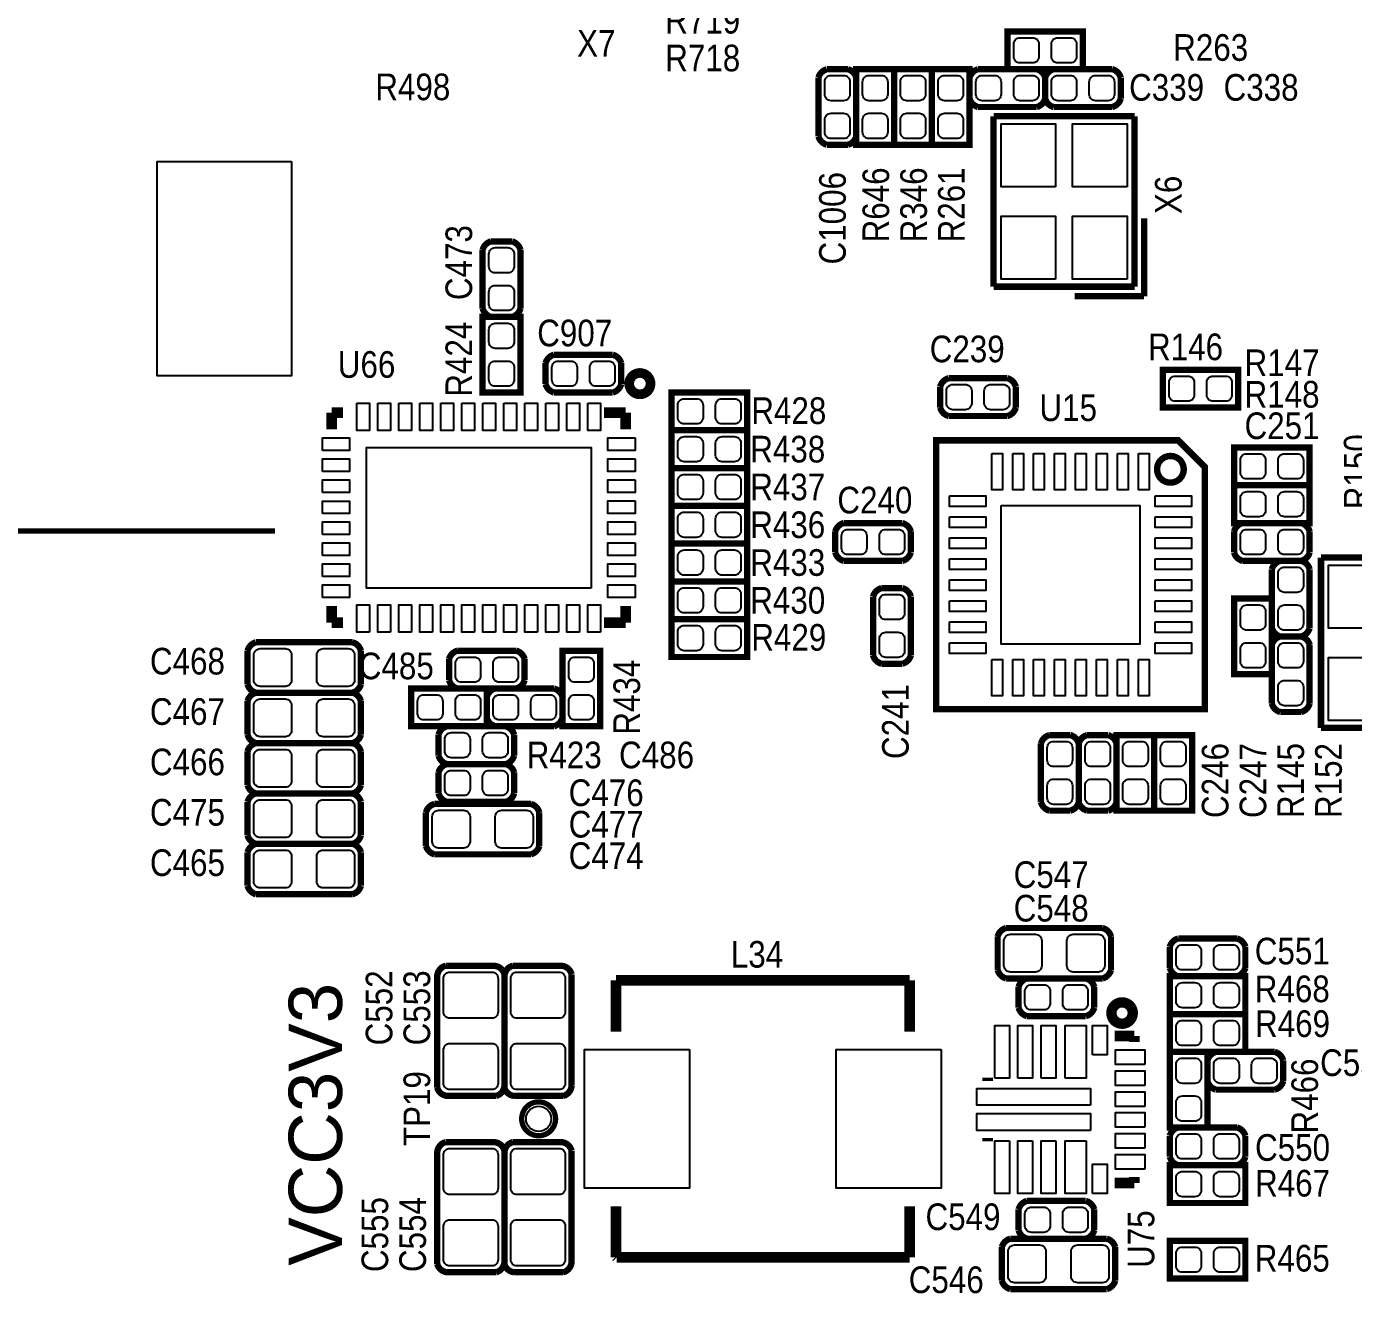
# Model space of a CAD drawing. Extents: x 35 to 236, y 10 to 166.
# Drawn here: x 146.84 to 178.44, y 54.12 to 84.3 of the extents above; entities that cross this region are included whole.
import ezdxf
from ezdxf.enums import TextEntityAlignment as Align

# ---------------------------------------------------------------- set-up
doc = ezdxf.new("R2010")
doc.units = 0
for name, color, linetype in [('BG_SILKSCREEN_TOP', 254, 'CONTINUOUS'), ('PG_SILKSCREEN_TOP', 254, 'CONTINUOUS'), ('PG_SOLDERMASK_TOP', 85, 'CONTINUOUS'), ('PIN_SOLDERMASK_TOP', 85, 'CONTINUOUS'), ('RD_SILKSCREEN_TOP', 142, 'CONTINUOUS')]:
    doc.layers.add(name, color=color, linetype=linetype)

msp = doc.modelspace()

# ---------------------------------------------------------------- linework, layer by layer
at = {"layer": 'PG_SILKSCREEN_TOP'}
for points, const_width in [([(170.2, 83.93), (170.2, 84.18), (172, 84.18), (172, 83.28), (170.2, 83.28), (170.2, 83.93)], 0.15), ([(166.4, 83.28), (165.9, 83.28)], 0.15), ([(166.85, 81.48), (166.6, 81.48), (166.6, 83.28), (167.5, 83.28), (167.5, 81.48), (166.85, 81.48)], 0.15), ([(167.75, 81.48), (167.5, 81.48), (167.5, 83.28), (168.4, 83.28), (168.4, 81.48), (167.75, 81.48)], 0.15), ([(168.65, 81.48), (168.4, 81.48), (168.4, 83.28), (169.3, 83.28), (169.3, 81.48), (168.65, 81.48)], 0.15), ([(171.1, 83.08), (171.1, 82.58)], 0.15), ([(171.1, 82.58), (171.1, 83.08)], 0.15), ([(169.8711, 78.1005), (169.8711, 82.1595)], 0.1524), ([(169.8711, 82.1595), (173.2289, 82.1595)], 0.1524), ([(173.2289, 82.1595), (173.2289, 78.1005)], 0.1524), ([(173.4575, 77.8719), (173.4575, 79.7287)], 0.1524), ([(158.4, 79.18), (157.9, 79.18)], 0.15), ([(173.2289, 78.1005), (169.8711, 78.1005)], 0.1524), ([(171.7989, 77.8719), (173.4575, 77.8719)], 0.1524), ([(157.95, 75.58), (157.7, 75.58), (157.7, 77.38), (158.6, 77.38), (158.6, 75.58), (157.95, 75.58)], 0.15), ([(161, 75.78), (161, 76.28)], 0.15), ([(175.7, 75.47), (175.7, 75.22), (173.9, 75.22), (173.9, 76.12), (175.7, 76.12), (175.7, 75.47)], 0.15), ([(162.2, 75.33), (162.2, 75.58), (164, 75.58), (164, 74.68), (162.2, 74.68), (162.2, 75.33)], 0.15), ([(168.6, 75.72), (168.6, 75.22)], 0.15), ([(154.3747, 75.0965), (154.1054, 75.0965)], 0.254), ([(154.1054, 75.0965), (154.1054, 74.7028)], 0.254), ([(161.1057, 75.0965), (160.5875, 75.0965)], 0.254), ([(161.1057, 74.7028), (161.1057, 75.0965)], 0.254), ([(164, 74.03), (164, 73.78), (162.2, 73.78), (162.2, 74.68), (164, 74.68), (164, 74.03)], 0.15), ([(168.5026, 74.441), (168.5026, 68.0402), (174.9034, 68.0402), (174.9034, 73.806), (174.2684, 74.441), (168.5026, 74.441)], 0.1524), ([(177.4, 73.62), (177.4, 73.37), (175.6, 73.37), (175.6, 74.27), (177.4, 74.27), (177.4, 73.62)], 0.15), ([(164, 73.13), (164, 72.88), (162.2, 72.88), (162.2, 73.78), (164, 73.78), (164, 73.13)], 0.15), ([(177.4, 72.72), (177.4, 72.47), (175.6, 72.47), (175.6, 73.37), (177.4, 73.37), (177.4, 72.72)], 0.15), ([(164, 72.23), (164, 71.98), (162.2, 71.98), (162.2, 72.88), (164, 72.88), (164, 72.23)], 0.15), ([(152.75, 72.28), (139.25, 72.28)], 0.127), ([(166.1, 72.27), (166.1, 71.77)], 0.15), ([(175.6, 72.27), (175.6, 71.77)], 0.15), ([(164, 71.33), (164, 71.08), (162.2, 71.08), (162.2, 71.98), (164, 71.98), (164, 71.33)], 0.15), ([(177.2, 71.57), (176.7, 71.57)], 0.15), ([(177.6711, 67.5905), (177.6711, 71.6495)], 0.1524), ([(177.6711, 71.6495), (181.0289, 71.6495)], 0.1524), ([(164, 70.43), (164, 70.18), (162.2, 70.18), (162.2, 71.08), (164, 71.08), (164, 70.43)], 0.15), ([(154.1054, 70.4915), (154.1054, 70.0978)], 0.254), ([(161.1057, 70.0978), (161.1057, 70.4915)], 0.254), ([(176.25, 70.67), (176.5, 70.67), (176.5, 68.87), (175.6, 68.87), (175.6, 70.67), (176.25, 70.67)], 0.15), ([(154.1054, 70.0978), (154.3747, 70.0978)], 0.254), ([(160.5875, 70.0978), (161.1057, 70.0978)], 0.254), ([(162.2, 69.93), (162.2, 70.18), (164, 70.18), (164, 69.28), (162.2, 69.28), (162.2, 69.93)], 0.15), ([(158.7, 68.73), (158.7, 69.23)], 0.15), ([(159.85, 67.63), (159.6, 67.63), (159.6, 69.43), (160.5, 69.43), (160.5, 67.63), (159.85, 67.63)], 0.15), ([(167.2, 69.12), (167.7, 69.12)], 0.15), ([(157.8, 67.88), (157.8, 67.63), (156, 67.63), (156, 68.53), (157.8, 68.53), (157.8, 67.88)], 0.15), ([(157.8, 68.33), (157.8, 67.83)], 0.15), ([(176.7, 67.97), (177.2, 67.97)], 0.15), ([(181.0289, 67.5905), (177.6711, 67.5905)], 0.1524), ([(158.45, 66.93), (158.45, 67.43)], 0.15), ([(173.45, 67.42), (173.7, 67.42), (173.7, 65.62), (172.8, 65.62), (172.8, 67.42), (173.45, 67.42)], 0.15), ([(174.35, 67.42), (174.6, 67.42), (174.6, 65.62), (173.7, 65.62), (173.7, 67.42), (174.35, 67.42)], 0.15), ([(158.45, 66.03), (158.45, 66.53)], 0.15), ([(171.2, 65.62), (171.7, 65.62)], 0.15), ([(172.1, 65.62), (172.6, 65.62)], 0.15), ([(174.0683, 62.3753), (174.0683, 61.8753)], 0.15), ([(156.8183, 61.9253), (157.9683, 61.9253)], 0.15), ([(158.4183, 61.9253), (159.5683, 61.9253)], 0.15), ([(158.2183, 61.7253), (158.2183, 59.0753)], 0.15), ([(159.8183, 61.7253), (159.8183, 59.0753)], 0.15), ([(160.8738, 60.358), (160.8738, 61.5772)], 0.254), ([(160.8738, 61.5772), (167.864, 61.5772)], 0.254), ([(167.864, 61.5772), (167.8742, 61.5772)], 0.254), ([(167.8742, 61.5772), (167.8742, 60.358)], 0.254), ([(175.8683, 61.0253), (175.8683, 60.7753), (174.0683, 60.7753), (174.0683, 61.6753), (175.8683, 61.6753), (175.8683, 61.0253)], 0.15), ([(170.4683, 61.4253), (170.4683, 60.9253)], 0.15), ([(174.0683, 60.5253), (174.0683, 60.7753), (175.8683, 60.7753), (175.8683, 59.8753), (174.0683, 59.8753), (174.0683, 60.5253)], 0.15), ([(173.2276, 60.2527), (172.7577, 60.2527)], 0.254), ([(173.2276, 60.2527), (173.2276, 60.108)], 0.254), ([(174.3183, 58.0753), (174.0683, 58.0753), (174.0683, 59.8753), (174.9683, 59.8753), (174.9683, 58.0753), (174.3183, 58.0753)], 0.15), ([(176.7683, 59.1753), (176.7683, 59.6753)], 0.15), ([(169.7275, 59.1834), (169.7275, 59.2596)], 0.254), ([(169.7275, 57.7458), (169.7275, 57.822)], 0.254), ([(175.8683, 57.3753), (175.8683, 57.8753)], 0.15), ([(156.6183, 54.8253), (156.6183, 57.4753)], 0.15), ([(158.2183, 54.8253), (158.2183, 57.4753)], 0.15), ([(175.8683, 56.5253), (175.8683, 56.2753), (174.0683, 56.2753), (174.0683, 57.1753), (175.8683, 57.1753), (175.8683, 56.5253)], 0.15), ([(173.2276, 56.8974), (173.2276, 56.7526)], 0.254), ([(173.2276, 56.7526), (172.7577, 56.7526)], 0.254), ([(160.8738, 54.9783), (160.8738, 56.1975)], 0.254), ([(167.8742, 56.1975), (167.8742, 54.9783)], 0.254), ([(170.4683, 56.1253), (170.4683, 55.6253)], 0.15), ([(174.0683, 55.1253), (174.0683, 55.3753), (175.8683, 55.3753), (175.8683, 54.4753), (174.0683, 54.4753), (174.0683, 55.1253)], 0.15), ([(160.8941, 54.9783), (160.8738, 54.9986)], 0.254), ([(167.8742, 54.9783), (160.8941, 54.9783)], 0.254), ([(158.0183, 54.6253), (156.8683, 54.6253)], 0.15), ([(159.6183, 54.6253), (158.4683, 54.6253)], 0.15)]:
    msp.add_lwpolyline(points, dxfattribs=dict(at, const_width=const_width))
for points, const_width in [([(165.9, 83.28, 0.265564), (165.7, 83.08), (165.7, 81.68, 0.265564), (165.9, 81.48), (166.4, 81.48, 0.265564), (166.6, 81.68), (166.6, 83.08, 0.265564), (166.4, 83.28)], 0.15), ([(171.1, 83.08, 0.265564), (170.9, 83.28), (169.5, 83.28, 0.265564), (169.3, 83.08), (169.3, 82.58, 0.265564), (169.5, 82.38), (170.9, 82.38, 0.265564), (171.1, 82.58)], 0.15), ([(171.1, 82.58, 0.265564), (171.3, 82.38), (172.7, 82.38, 0.265564), (172.9, 82.58), (172.9, 83.08, 0.265564), (172.7, 83.28), (171.3, 83.28, 0.265564), (171.1, 83.08)], 0.15), ([(157.9, 79.18, 0.265564), (157.7, 78.98), (157.7, 77.58, 0.265564), (157.9, 77.38), (158.4, 77.38, 0.265564), (158.6, 77.58), (158.6, 78.98, 0.265564), (158.4, 79.18)], 0.15), ([(161, 76.28, 0.265564), (160.8, 76.48), (159.4, 76.48, 0.265564), (159.2, 76.28), (159.2, 75.78, 0.265564), (159.4, 75.58), (160.8, 75.58, 0.265564), (161, 75.78)], 0.15), ([(161.5609, 75.7911, 1.000106), (161.3303, 75.791, 0.999894), (161.5609, 75.7911)], 0.508), ([(168.6, 75.22, 0.265564), (168.8, 75.02), (170.2, 75.02, 0.265564), (170.4, 75.22), (170.4, 75.72, 0.265564), (170.2, 75.92), (168.8, 75.92, 0.265564), (168.6, 75.72)], 0.15), ([(174.4005, 73.7506, 0.999994), (173.7656, 73.7507, 1.000006), (174.4005, 73.7506)], 0.1524), ([(166.1, 71.77, 0.265564), (166.3, 71.57), (167.7, 71.57, 0.265564), (167.9, 71.77), (167.9, 72.27, 0.265564), (167.7, 72.47), (166.3, 72.47, 0.265564), (166.1, 72.27)], 0.15), ([(175.6, 71.77, 0.265564), (175.8, 71.57), (177.2, 71.57, 0.265564), (177.4, 71.77), (177.4, 72.27, 0.265564), (177.2, 72.47), (175.8, 72.47, 0.265564), (175.6, 72.27)], 0.15), ([(176.7, 71.57, 0.265564), (176.5, 71.37), (176.5, 69.97, 0.265564), (176.7, 69.77), (177.2, 69.77, 0.265564), (177.4, 69.97), (177.4, 71.37, 0.265564), (177.2, 71.57)], 0.15), ([(167.7, 69.12, 0.265564), (167.9, 69.32), (167.9, 70.72, 0.265564), (167.7, 70.92), (167.2, 70.92, 0.265564), (167, 70.72), (167, 69.32, 0.265564), (167.2, 69.12)], 0.15), ([(152.1, 69.43, -0.265564), (152.3, 69.63), (154.6, 69.63, -0.265564), (154.8, 69.43), (154.8, 68.63, -0.265564), (154.6, 68.43), (152.3, 68.43, -0.265564), (152.1, 68.63), (152.1, 69.43)], 0.15), ([(177.2, 67.97, 0.265564), (177.4, 68.17), (177.4, 69.57, 0.265564), (177.2, 69.77), (176.7, 69.77, 0.265564), (176.5, 69.57), (176.5, 68.17, 0.265564), (176.7, 67.97)], 0.15), ([(158.7, 69.23, 0.265564), (158.5, 69.43), (157.1, 69.43, 0.265564), (156.9, 69.23), (156.9, 68.73, 0.265564), (157.1, 68.53), (158.5, 68.53, 0.265564), (158.7, 68.73)], 0.15), ([(157.8, 67.83, 0.265564), (158, 67.63), (159.4, 67.63, 0.265564), (159.6, 67.83), (159.6, 68.33, 0.265564), (159.4, 68.53), (158, 68.53, 0.265564), (157.8, 68.33)], 0.15), ([(152.1, 68.23, -0.265564), (152.3, 68.43), (154.6, 68.43, -0.265564), (154.8, 68.23), (154.8, 67.43, -0.265564), (154.6, 67.23), (152.3, 67.23, -0.265564), (152.1, 67.43), (152.1, 68.23)], 0.15), ([(158.45, 67.43, 0.265564), (158.25, 67.63), (156.85, 67.63, 0.265564), (156.65, 67.43), (156.65, 66.93, 0.265564), (156.85, 66.73), (158.25, 66.73, 0.265564), (158.45, 66.93)], 0.15), ([(171.7, 65.62, 0.265564), (171.9, 65.82), (171.9, 67.22, 0.265564), (171.7, 67.42), (171.2, 67.42, 0.265564), (171, 67.22), (171, 65.82, 0.265564), (171.2, 65.62)], 0.15), ([(172.6, 65.62, 0.265564), (172.8, 65.82), (172.8, 67.22, 0.265564), (172.6, 67.42), (172.1, 67.42, 0.265564), (171.9, 67.22), (171.9, 65.82, 0.265564), (172.1, 65.62)], 0.15), ([(152.1, 67.03, -0.265564), (152.3, 67.23), (154.6, 67.23, -0.265564), (154.8, 67.03), (154.8, 66.23, -0.265564), (154.6, 66.03), (152.3, 66.03, -0.265564), (152.1, 66.23), (152.1, 67.03)], 0.15), ([(158.45, 66.53, 0.265564), (158.25, 66.73), (156.85, 66.73, 0.265564), (156.65, 66.53), (156.65, 66.03, 0.265564), (156.85, 65.83), (158.25, 65.83, 0.265564), (158.45, 66.03)], 0.15), ([(152.1, 65.83, -0.265564), (152.3, 66.03), (154.6, 66.03, -0.265564), (154.8, 65.83), (154.8, 65.03, -0.265564), (154.6, 64.83), (152.3, 64.83, -0.265564), (152.1, 65.03), (152.1, 65.83)], 0.15), ([(159.05, 64.78, -0.265564), (158.85, 64.58), (156.55, 64.58, -0.265564), (156.35, 64.78), (156.35, 65.58, -0.265564), (156.55, 65.78), (158.85, 65.78, -0.265564), (159.05, 65.58), (159.05, 64.78)], 0.15), ([(152.1, 64.63, -0.265564), (152.3, 64.83), (154.6, 64.83, -0.265564), (154.8, 64.63), (154.8, 63.83, -0.265564), (154.6, 63.63), (152.3, 63.63, -0.265564), (152.1, 63.83), (152.1, 64.63)], 0.15), ([(169.9683, 62.6253, -0.265564), (170.1683, 62.8253), (172.4683, 62.8253, -0.265564), (172.6683, 62.6253), (172.6683, 61.8253, -0.265564), (172.4683, 61.6253), (170.1683, 61.6253, -0.265564), (169.9683, 61.8253), (169.9683, 62.6253)], 0.15), ([(174.0683, 61.8753, 0.265564), (174.2683, 61.6753), (175.6683, 61.6753, 0.265564), (175.8683, 61.8753), (175.8683, 62.3753, 0.265564), (175.6683, 62.5753), (174.2683, 62.5753, 0.265564), (174.0683, 62.3753)], 0.15), ([(156.6183, 61.6753, -0.333333), (156.8183, 61.9253)], 0.15), ([(157.9683, 61.9253, -0.333333), (158.2183, 61.7253)], 0.15), ([(158.2183, 61.6753, -0.333333), (158.4183, 61.9253)], 0.15), ([(159.5683, 61.9253, -0.333333), (159.8183, 61.7253)], 0.15), ([(158.2183, 59.0753, -0.333333), (158.0183, 58.8253), (156.8683, 58.8253, -0.333333), (156.6183, 59.0253), (156.6183, 61.7253)], 0.15), ([(159.8183, 59.0753, -0.333333), (159.6183, 58.8253), (158.4683, 58.8253, -0.333333), (158.2183, 59.0253), (158.2183, 61.7253)], 0.15), ([(170.4683, 60.9253, 0.265564), (170.6683, 60.7253), (172.0683, 60.7253, 0.265564), (172.2683, 60.9253), (172.2683, 61.4253, 0.265564), (172.0683, 61.6253), (170.6683, 61.6253, 0.265564), (170.4683, 61.4253)], 0.15), ([(173.0555, 60.7996, 1.000122), (172.8086, 60.7996, 0.999879), (173.0555, 60.7996)], 0.508), ([(176.7683, 59.6753, 0.265564), (176.5683, 59.8753), (175.1683, 59.8753, 0.265564), (174.9683, 59.6753), (174.9683, 59.1753, 0.265564), (175.1683, 58.9753), (176.5683, 58.9753, 0.265564), (176.7683, 59.1753)], 0.15), ([(159.437, 58.2808, 1), (158.6308, 58.2808, 1), (159.437, 58.2808)], 0.127), ([(175.8683, 57.8753, 0.265564), (175.6683, 58.0753), (174.2683, 58.0753, 0.265564), (174.0683, 57.8753), (174.0683, 57.3753, 0.265564), (174.2683, 57.1753), (175.6683, 57.1753, 0.265564), (175.8683, 57.3753)], 0.15), ([(156.6183, 57.4753, -0.333333), (156.8183, 57.7253), (157.9683, 57.7253, -0.333333), (158.2183, 57.5253), (158.2183, 54.8253)], 0.15), ([(158.2183, 57.4753, -0.333333), (158.4183, 57.7253), (159.5683, 57.7253, -0.333333), (159.8183, 57.5253), (159.8183, 54.8253)], 0.15), ([(170.4683, 55.6253, 0.265564), (170.6683, 55.4253), (172.0683, 55.4253, 0.265564), (172.2683, 55.6253), (172.2683, 56.1253, 0.265564), (172.0683, 56.3253), (170.6683, 56.3253, 0.265564), (170.4683, 56.1253)], 0.15), ([(170.0683, 55.2253, -0.265564), (170.2683, 55.4253), (172.5683, 55.4253, -0.265564), (172.7683, 55.2253), (172.7683, 54.4253, -0.265564), (172.5683, 54.2253), (170.2683, 54.2253, -0.265564), (170.0683, 54.4253), (170.0683, 55.2253)], 0.15), ([(156.8683, 54.6253, -0.333333), (156.6183, 54.8253)], 0.15), ([(158.2183, 54.8753, -0.333333), (158.0183, 54.6253)], 0.15), ([(158.4683, 54.6253, -0.333333), (158.2183, 54.8253)], 0.15), ([(159.8183, 54.8753, -0.333333), (159.6183, 54.6253)], 0.15)]:
    msp.add_lwpolyline(points, format="xyb", dxfattribs=dict(at, const_width=const_width))
at = {"layer": 'PG_SOLDERMASK_TOP'}
msp.add_lwpolyline([(170.052, 72.8916), (173.354, 72.8916), (173.354, 69.5896), (170.052, 69.5896)], close=True, dxfattribs=at)
at = {"layer": 'PIN_SOLDERMASK_TOP'}
for points in [[(170.8, 83.43), (170.5, 83.43, -0.414214), (170.35, 83.58), (170.35, 83.88, -0.414214), (170.5, 84.03), (170.8, 84.03, -0.414214), (170.95, 83.88), (170.95, 83.58, -0.414214)], [(171.7, 83.43), (171.4, 83.43, -0.414214), (171.25, 83.58), (171.25, 83.88, -0.414214), (171.4, 84.03), (171.7, 84.03, -0.414214), (171.85, 83.88), (171.85, 83.58, -0.414214)], [(166.45, 82.98), (166.45, 82.68, -0.414214), (166.3, 82.53), (166, 82.53, -0.414214), (165.85, 82.68), (165.85, 82.98, -0.414214), (166, 83.13), (166.3, 83.13, -0.414214)], [(167.35, 82.98), (167.35, 82.68, -0.414214), (167.2, 82.53), (166.9, 82.53, -0.414214), (166.75, 82.68), (166.75, 82.98, -0.414214), (166.9, 83.13), (167.2, 83.13, -0.414214)], [(168.25, 82.98), (168.25, 82.68, -0.414214), (168.1, 82.53), (167.8, 82.53, -0.414214), (167.65, 82.68), (167.65, 82.98, -0.414214), (167.8, 83.13), (168.1, 83.13, -0.414214)], [(169.15, 82.98), (169.15, 82.68, -0.414214), (169, 82.53), (168.7, 82.53, -0.414214), (168.55, 82.68), (168.55, 82.98, -0.414214), (168.7, 83.13), (169, 83.13, -0.414214)], [(169.9, 82.53), (169.6, 82.53, -0.414214), (169.45, 82.68), (169.45, 82.98, -0.414214), (169.6, 83.13), (169.9, 83.13, -0.414214), (170.05, 82.98), (170.05, 82.68, -0.414214)], [(170.8, 82.53), (170.5, 82.53, -0.414214), (170.35, 82.68), (170.35, 82.98, -0.414214), (170.5, 83.13), (170.8, 83.13, -0.414214), (170.95, 82.98), (170.95, 82.68, -0.414214)], [(171.4, 83.13), (171.7, 83.13, -0.414214), (171.85, 82.98), (171.85, 82.68, -0.414214), (171.7, 82.53), (171.4, 82.53, -0.414214), (171.25, 82.68), (171.25, 82.98, -0.414214)], [(172.3, 83.13), (172.6, 83.13, -0.414214), (172.75, 82.98), (172.75, 82.68, -0.414214), (172.6, 82.53), (172.3, 82.53, -0.414214), (172.15, 82.68), (172.15, 82.98, -0.414214)], [(166.45, 82.08), (166.45, 81.78, -0.414214), (166.3, 81.63), (166, 81.63, -0.414214), (165.85, 81.78), (165.85, 82.08, -0.414214), (166, 82.23), (166.3, 82.23, -0.414214)], [(167.35, 82.08), (167.35, 81.78, -0.414214), (167.2, 81.63), (166.9, 81.63, -0.414214), (166.75, 81.78), (166.75, 82.08, -0.414214), (166.9, 82.23), (167.2, 82.23, -0.414214)], [(168.25, 82.08), (168.25, 81.78, -0.414214), (168.1, 81.63), (167.8, 81.63, -0.414214), (167.65, 81.78), (167.65, 82.08, -0.414214), (167.8, 82.23), (168.1, 82.23, -0.414214)], [(169.15, 82.08), (169.15, 81.78, -0.414214), (169, 81.63), (168.7, 81.63, -0.414214), (168.55, 81.78), (168.55, 82.08, -0.414214), (168.7, 82.23), (169, 82.23, -0.414214)], [(158.45, 78.88), (158.45, 78.58, -0.414214), (158.3, 78.43), (158, 78.43, -0.414214), (157.85, 78.58), (157.85, 78.88, -0.414214), (158, 79.03), (158.3, 79.03, -0.414214)], [(158.45, 77.98), (158.45, 77.68, -0.414214), (158.3, 77.53), (158, 77.53, -0.414214), (157.85, 77.68), (157.85, 77.98, -0.414214), (158, 78.13), (158.3, 78.13, -0.414214)], [(158.45, 77.08), (158.45, 76.78, -0.414214), (158.3, 76.63), (158, 76.63, -0.414214), (157.85, 76.78), (157.85, 77.08, -0.414214), (158, 77.23), (158.3, 77.23, -0.414214)], [(158.45, 76.18), (158.45, 75.88, -0.414214), (158.3, 75.73), (158, 75.73, -0.414214), (157.85, 75.88), (157.85, 76.18, -0.414214), (158, 76.33), (158.3, 76.33, -0.414214)], [(159.8, 75.73), (159.5, 75.73, -0.414214), (159.35, 75.88), (159.35, 76.18, -0.414214), (159.5, 76.33), (159.8, 76.33, -0.414214), (159.95, 76.18), (159.95, 75.88, -0.414214)], [(160.7, 75.73), (160.4, 75.73, -0.414214), (160.25, 75.88), (160.25, 76.18, -0.414214), (160.4, 76.33), (160.7, 76.33, -0.414214), (160.85, 76.18), (160.85, 75.88, -0.414214)], [(174.2, 75.97), (174.5, 75.97, -0.414214), (174.65, 75.82), (174.65, 75.52, -0.414214), (174.5, 75.37), (174.2, 75.37, -0.414214), (174.05, 75.52), (174.05, 75.82, -0.414214)], [(175.1, 75.97), (175.4, 75.97, -0.414214), (175.55, 75.82), (175.55, 75.52, -0.414214), (175.4, 75.37), (175.1, 75.37, -0.414214), (174.95, 75.52), (174.95, 75.82, -0.414214)], [(168.9, 75.77), (169.2, 75.77, -0.414214), (169.35, 75.62), (169.35, 75.32, -0.414214), (169.2, 75.17), (168.9, 75.17, -0.414214), (168.75, 75.32), (168.75, 75.62, -0.414214)], [(169.8, 75.77), (170.1, 75.77, -0.414214), (170.25, 75.62), (170.25, 75.32, -0.414214), (170.1, 75.17), (169.8, 75.17, -0.414214), (169.65, 75.32), (169.65, 75.62, -0.414214)], [(162.8, 74.83), (162.5, 74.83, -0.414214), (162.35, 74.98), (162.35, 75.28, -0.414214), (162.5, 75.43), (162.8, 75.43, -0.414214), (162.95, 75.28), (162.95, 74.98, -0.414214)], [(163.7, 74.83), (163.4, 74.83, -0.414214), (163.25, 74.98), (163.25, 75.28, -0.414214), (163.4, 75.43), (163.7, 75.43, -0.414214), (163.85, 75.28), (163.85, 74.98, -0.414214)], [(162.5, 74.53), (162.8, 74.53, -0.414214), (162.95, 74.38), (162.95, 74.08, -0.414214), (162.8, 73.93), (162.5, 73.93, -0.414214), (162.35, 74.08), (162.35, 74.38, -0.414214)], [(163.4, 74.53), (163.7, 74.53, -0.414214), (163.85, 74.38), (163.85, 74.08, -0.414214), (163.7, 73.93), (163.4, 73.93, -0.414214), (163.25, 74.08), (163.25, 74.38, -0.414214)], [(175.9, 74.12), (176.2, 74.12, -0.414214), (176.35, 73.97), (176.35, 73.67, -0.414214), (176.2, 73.52), (175.9, 73.52, -0.414214), (175.75, 73.67), (175.75, 73.97, -0.414214)], [(176.8, 74.12), (177.1, 74.12, -0.414214), (177.25, 73.97), (177.25, 73.67, -0.414214), (177.1, 73.52), (176.8, 73.52, -0.414214), (176.65, 73.67), (176.65, 73.97, -0.414214)], [(162.5, 73.63), (162.8, 73.63, -0.414214), (162.95, 73.48), (162.95, 73.18, -0.414214), (162.8, 73.03), (162.5, 73.03, -0.414214), (162.35, 73.18), (162.35, 73.48, -0.414214)], [(163.4, 73.63), (163.7, 73.63, -0.414214), (163.85, 73.48), (163.85, 73.18, -0.414214), (163.7, 73.03), (163.4, 73.03, -0.414214), (163.25, 73.18), (163.25, 73.48, -0.414214)], [(175.9, 73.22), (176.2, 73.22, -0.414214), (176.35, 73.07), (176.35, 72.77, -0.414214), (176.2, 72.62), (175.9, 72.62, -0.414214), (175.75, 72.77), (175.75, 73.07, -0.414214)], [(176.8, 73.22), (177.1, 73.22, -0.414214), (177.25, 73.07), (177.25, 72.77, -0.414214), (177.1, 72.62), (176.8, 72.62, -0.414214), (176.65, 72.77), (176.65, 73.07, -0.414214)], [(162.5, 72.73), (162.8, 72.73, -0.414214), (162.95, 72.58), (162.95, 72.28, -0.414214), (162.8, 72.13), (162.5, 72.13, -0.414214), (162.35, 72.28), (162.35, 72.58, -0.414214)], [(163.4, 72.73), (163.7, 72.73, -0.414214), (163.85, 72.58), (163.85, 72.28, -0.414214), (163.7, 72.13), (163.4, 72.13, -0.414214), (163.25, 72.28), (163.25, 72.58, -0.414214)], [(166.4, 72.32), (166.7, 72.32, -0.414214), (166.85, 72.17), (166.85, 71.87, -0.414214), (166.7, 71.72), (166.4, 71.72, -0.414214), (166.25, 71.87), (166.25, 72.17, -0.414214)], [(167.3, 72.32), (167.6, 72.32, -0.414214), (167.75, 72.17), (167.75, 71.87, -0.414214), (167.6, 71.72), (167.3, 71.72, -0.414214), (167.15, 71.87), (167.15, 72.17, -0.414214)], [(175.9, 72.32), (176.2, 72.32, -0.414214), (176.35, 72.17), (176.35, 71.87, -0.414214), (176.2, 71.72), (175.9, 71.72, -0.414214), (175.75, 71.87), (175.75, 72.17, -0.414214)], [(176.8, 72.32), (177.1, 72.32, -0.414214), (177.25, 72.17), (177.25, 71.87, -0.414214), (177.1, 71.72), (176.8, 71.72, -0.414214), (176.65, 71.87), (176.65, 72.17, -0.414214)], [(162.5, 71.83), (162.8, 71.83, -0.414214), (162.95, 71.68), (162.95, 71.38, -0.414214), (162.8, 71.23), (162.5, 71.23, -0.414214), (162.35, 71.38), (162.35, 71.68, -0.414214)], [(163.4, 71.83), (163.7, 71.83, -0.414214), (163.85, 71.68), (163.85, 71.38, -0.414214), (163.7, 71.23), (163.4, 71.23, -0.414214), (163.25, 71.38), (163.25, 71.68, -0.414214)], [(177.25, 71.27), (177.25, 70.97, -0.414214), (177.1, 70.82), (176.8, 70.82, -0.414214), (176.65, 70.97), (176.65, 71.27, -0.414214), (176.8, 71.42), (177.1, 71.42, -0.414214)], [(162.5, 70.93), (162.8, 70.93, -0.414214), (162.95, 70.78), (162.95, 70.48, -0.414214), (162.8, 70.33), (162.5, 70.33, -0.414214), (162.35, 70.48), (162.35, 70.78, -0.414214)], [(163.4, 70.93), (163.7, 70.93, -0.414214), (163.85, 70.78), (163.85, 70.48, -0.414214), (163.7, 70.33), (163.4, 70.33, -0.414214), (163.25, 70.48), (163.25, 70.78, -0.414214)], [(167.15, 70.32), (167.15, 70.62, -0.414214), (167.3, 70.77), (167.6, 70.77, -0.414214), (167.75, 70.62), (167.75, 70.32, -0.414214), (167.6, 70.17), (167.3, 70.17, -0.414214)], [(175.75, 70.07), (175.75, 70.37, -0.414214), (175.9, 70.52), (176.2, 70.52, -0.414214), (176.35, 70.37), (176.35, 70.07, -0.414214), (176.2, 69.92), (175.9, 69.92, -0.414214)], [(177.25, 70.37), (177.25, 70.07, -0.414214), (177.1, 69.92), (176.8, 69.92, -0.414214), (176.65, 70.07), (176.65, 70.37, -0.414214), (176.8, 70.52), (177.1, 70.52, -0.414214)], [(162.8, 69.43), (162.5, 69.43, -0.414214), (162.35, 69.58), (162.35, 69.88, -0.414214), (162.5, 70.03), (162.8, 70.03, -0.414214), (162.95, 69.88), (162.95, 69.58, -0.414214)], [(163.7, 69.43), (163.4, 69.43, -0.414214), (163.25, 69.58), (163.25, 69.88, -0.414214), (163.4, 70.03), (163.7, 70.03, -0.414214), (163.85, 69.88), (163.85, 69.58, -0.414214)], [(167.15, 69.42), (167.15, 69.72, -0.414214), (167.3, 69.87), (167.6, 69.87, -0.414214), (167.75, 69.72), (167.75, 69.42, -0.414214), (167.6, 69.27), (167.3, 69.27, -0.414214)], [(175.75, 69.17), (175.75, 69.47, -0.414214), (175.9, 69.62), (176.2, 69.62, -0.414214), (176.35, 69.47), (176.35, 69.17, -0.414214), (176.2, 69.02), (175.9, 69.02, -0.414214)], [(176.65, 69.17), (176.65, 69.47, -0.414214), (176.8, 69.62), (177.1, 69.62, -0.414214), (177.25, 69.47), (177.25, 69.17, -0.414214), (177.1, 69.02), (176.8, 69.02, -0.414214)], [(153.15, 68.73, -0.414214), (153, 68.58), (152.4, 68.58, -0.414214), (152.25, 68.73), (152.25, 69.33, -0.414214), (152.4, 69.48), (153, 69.48, -0.414214), (153.15, 69.33)], [(154.65, 68.73, -0.414214), (154.5, 68.58), (153.9, 68.58, -0.414214), (153.75, 68.73), (153.75, 69.33, -0.414214), (153.9, 69.48), (154.5, 69.48, -0.414214), (154.65, 69.33)], [(157.5, 68.68), (157.2, 68.68, -0.414214), (157.05, 68.83), (157.05, 69.13, -0.414214), (157.2, 69.28), (157.5, 69.28, -0.414214), (157.65, 69.13), (157.65, 68.83, -0.414214)], [(158.4, 68.68), (158.1, 68.68, -0.414214), (157.95, 68.83), (157.95, 69.13, -0.414214), (158.1, 69.28), (158.4, 69.28, -0.414214), (158.55, 69.13), (158.55, 68.83, -0.414214)], [(160.35, 69.13), (160.35, 68.83, -0.414214), (160.2, 68.68), (159.9, 68.68, -0.414214), (159.75, 68.83), (159.75, 69.13, -0.414214), (159.9, 69.28), (160.2, 69.28, -0.414214)], [(176.65, 68.27), (176.65, 68.57, -0.414214), (176.8, 68.72), (177.1, 68.72, -0.414214), (177.25, 68.57), (177.25, 68.27, -0.414214), (177.1, 68.12), (176.8, 68.12, -0.414214)], [(153.15, 67.53, -0.414214), (153, 67.38), (152.4, 67.38, -0.414214), (152.25, 67.53), (152.25, 68.13, -0.414214), (152.4, 68.28), (153, 68.28, -0.414214), (153.15, 68.13)], [(154.65, 67.53, -0.414214), (154.5, 67.38), (153.9, 67.38, -0.414214), (153.75, 67.53), (153.75, 68.13, -0.414214), (153.9, 68.28), (154.5, 68.28, -0.414214), (154.65, 68.13)], [(156.3, 68.38), (156.6, 68.38, -0.414214), (156.75, 68.23), (156.75, 67.93, -0.414214), (156.6, 67.78), (156.3, 67.78, -0.414214), (156.15, 67.93), (156.15, 68.23, -0.414214)], [(157.2, 68.38), (157.5, 68.38, -0.414214), (157.65, 68.23), (157.65, 67.93, -0.414214), (157.5, 67.78), (157.2, 67.78, -0.414214), (157.05, 67.93), (157.05, 68.23, -0.414214)], [(158.1, 68.38), (158.4, 68.38, -0.414214), (158.55, 68.23), (158.55, 67.93, -0.414214), (158.4, 67.78), (158.1, 67.78, -0.414214), (157.95, 67.93), (157.95, 68.23, -0.414214)], [(159, 68.38), (159.3, 68.38, -0.414214), (159.45, 68.23), (159.45, 67.93, -0.414214), (159.3, 67.78), (159, 67.78, -0.414214), (158.85, 67.93), (158.85, 68.23, -0.414214)], [(160.35, 68.23), (160.35, 67.93, -0.414214), (160.2, 67.78), (159.9, 67.78, -0.414214), (159.75, 67.93), (159.75, 68.23, -0.414214), (159.9, 68.38), (160.2, 68.38, -0.414214)], [(157.25, 66.88), (156.95, 66.88, -0.414214), (156.8, 67.03), (156.8, 67.33, -0.414214), (156.95, 67.48), (157.25, 67.48, -0.414214), (157.4, 67.33), (157.4, 67.03, -0.414214)], [(158.15, 66.88), (157.85, 66.88, -0.414214), (157.7, 67.03), (157.7, 67.33, -0.414214), (157.85, 67.48), (158.15, 67.48, -0.414214), (158.3, 67.33), (158.3, 67.03, -0.414214)], [(153.15, 66.33, -0.414214), (153, 66.18), (152.4, 66.18, -0.414214), (152.25, 66.33), (152.25, 66.93, -0.414214), (152.4, 67.08), (153, 67.08, -0.414214), (153.15, 66.93)], [(154.65, 66.33, -0.414214), (154.5, 66.18), (153.9, 66.18, -0.414214), (153.75, 66.33), (153.75, 66.93, -0.414214), (153.9, 67.08), (154.5, 67.08, -0.414214), (154.65, 66.93)], [(171.15, 66.82), (171.15, 67.12, -0.414214), (171.3, 67.27), (171.6, 67.27, -0.414214), (171.75, 67.12), (171.75, 66.82, -0.414214), (171.6, 66.67), (171.3, 66.67, -0.414214)], [(172.05, 66.82), (172.05, 67.12, -0.414214), (172.2, 67.27), (172.5, 67.27, -0.414214), (172.65, 67.12), (172.65, 66.82, -0.414214), (172.5, 66.67), (172.2, 66.67, -0.414214)], [(172.95, 66.82), (172.95, 67.12, -0.414214), (173.1, 67.27), (173.4, 67.27, -0.414214), (173.55, 67.12), (173.55, 66.82, -0.414214), (173.4, 66.67), (173.1, 66.67, -0.414214)], [(173.85, 66.82), (173.85, 67.12, -0.414214), (174, 67.27), (174.3, 67.27, -0.414214), (174.45, 67.12), (174.45, 66.82, -0.414214), (174.3, 66.67), (174, 66.67, -0.414214)], [(157.25, 65.98), (156.95, 65.98, -0.414214), (156.8, 66.13), (156.8, 66.43, -0.414214), (156.95, 66.58), (157.25, 66.58, -0.414214), (157.4, 66.43), (157.4, 66.13, -0.414214)], [(158.15, 65.98), (157.85, 65.98, -0.414214), (157.7, 66.13), (157.7, 66.43, -0.414214), (157.85, 66.58), (158.15, 66.58, -0.414214), (158.3, 66.43), (158.3, 66.13, -0.414214)], [(171.15, 65.92), (171.15, 66.22, -0.414214), (171.3, 66.37), (171.6, 66.37, -0.414214), (171.75, 66.22), (171.75, 65.92, -0.414214), (171.6, 65.77), (171.3, 65.77, -0.414214)], [(172.05, 65.92), (172.05, 66.22, -0.414214), (172.2, 66.37), (172.5, 66.37, -0.414214), (172.65, 66.22), (172.65, 65.92, -0.414214), (172.5, 65.77), (172.2, 65.77, -0.414214)], [(172.95, 65.92), (172.95, 66.22, -0.414214), (173.1, 66.37), (173.4, 66.37, -0.414214), (173.55, 66.22), (173.55, 65.92, -0.414214), (173.4, 65.77), (173.1, 65.77, -0.414214)], [(173.85, 65.92), (173.85, 66.22, -0.414214), (174, 66.37), (174.3, 66.37, -0.414214), (174.45, 66.22), (174.45, 65.92, -0.414214), (174.3, 65.77), (174, 65.77, -0.414214)], [(153.15, 65.13, -0.414214), (153, 64.98), (152.4, 64.98, -0.414214), (152.25, 65.13), (152.25, 65.73, -0.414214), (152.4, 65.88), (153, 65.88, -0.414214), (153.15, 65.73)], [(154.65, 65.13, -0.414214), (154.5, 64.98), (153.9, 64.98, -0.414214), (153.75, 65.13), (153.75, 65.73, -0.414214), (153.9, 65.88), (154.5, 65.88, -0.414214), (154.65, 65.73)], [(156.5, 65.48, -0.414214), (156.65, 65.63), (157.25, 65.63, -0.414214), (157.4, 65.48), (157.4, 64.88, -0.414214), (157.25, 64.73), (156.65, 64.73, -0.414214), (156.5, 64.88)], [(158, 65.48, -0.414214), (158.15, 65.63), (158.75, 65.63, -0.414214), (158.9, 65.48), (158.9, 64.88, -0.414214), (158.75, 64.73), (158.15, 64.73, -0.414214), (158, 64.88)], [(153.15, 63.93, -0.414214), (153, 63.78), (152.4, 63.78, -0.414214), (152.25, 63.93), (152.25, 64.53, -0.414214), (152.4, 64.68), (153, 64.68, -0.414214), (153.15, 64.53)], [(154.65, 63.93, -0.414214), (154.5, 63.78), (153.9, 63.78, -0.414214), (153.75, 63.93), (153.75, 64.53, -0.414214), (153.9, 64.68), (154.5, 64.68, -0.414214), (154.65, 64.53)], [(171.0183, 61.9253, -0.414214), (170.8683, 61.7753), (170.2683, 61.7753, -0.414214), (170.1183, 61.9253), (170.1183, 62.5253, -0.414214), (170.2683, 62.6753), (170.8683, 62.6753, -0.414214), (171.0183, 62.5253)], [(172.5183, 61.9253, -0.414214), (172.3683, 61.7753), (171.7683, 61.7753, -0.414214), (171.6183, 61.9253), (171.6183, 62.5253, -0.414214), (171.7683, 62.6753), (172.3683, 62.6753, -0.414214), (172.5183, 62.5253)], [(174.3683, 62.4253), (174.6683, 62.4253, -0.414214), (174.8183, 62.2753), (174.8183, 61.9753, -0.414214), (174.6683, 61.8253), (174.3683, 61.8253, -0.414214), (174.2183, 61.9753), (174.2183, 62.2753, -0.414214)], [(175.2683, 62.4253), (175.5683, 62.4253, -0.414214), (175.7183, 62.2753), (175.7183, 61.9753, -0.414214), (175.5683, 61.8253), (175.2683, 61.8253, -0.414214), (175.1183, 61.9753), (175.1183, 62.2753, -0.414214)], [(156.9183, 60.6753, -0.414214), (156.7683, 60.8253), (156.7683, 61.6253, -0.414214), (156.9183, 61.7753), (157.9183, 61.7753, -0.414214), (158.0683, 61.6253), (158.0683, 60.8253, -0.414214), (157.9183, 60.6753)], [(158.5183, 60.6753, -0.414214), (158.3683, 60.8253), (158.3683, 61.6253, -0.414214), (158.5183, 61.7753), (159.5183, 61.7753, -0.414214), (159.6683, 61.6253), (159.6683, 60.8253, -0.414214), (159.5183, 60.6753)], [(170.7683, 61.4753), (171.0683, 61.4753, -0.414214), (171.2183, 61.3253), (171.2183, 61.0253, -0.414214), (171.0683, 60.8753), (170.7683, 60.8753, -0.414214), (170.6183, 61.0253), (170.6183, 61.3253, -0.414214)], [(171.6683, 61.4753), (171.9683, 61.4753, -0.414214), (172.1183, 61.3253), (172.1183, 61.0253, -0.414214), (171.9683, 60.8753), (171.6683, 60.8753, -0.414214), (171.5183, 61.0253), (171.5183, 61.3253, -0.414214)], [(174.3683, 61.5253), (174.6683, 61.5253, -0.414214), (174.8183, 61.3753), (174.8183, 61.0753, -0.414214), (174.6683, 60.9253), (174.3683, 60.9253, -0.414214), (174.2183, 61.0753), (174.2183, 61.3753, -0.414214)], [(175.2683, 61.5253), (175.5683, 61.5253, -0.414214), (175.7183, 61.3753), (175.7183, 61.0753, -0.414214), (175.5683, 60.9253), (175.2683, 60.9253, -0.414214), (175.1183, 61.0753), (175.1183, 61.3753, -0.414214)], [(174.6683, 60.0253), (174.3683, 60.0253, -0.414214), (174.2183, 60.1753), (174.2183, 60.4753, -0.414214), (174.3683, 60.6253), (174.6683, 60.6253, -0.414214), (174.8183, 60.4753), (174.8183, 60.1753, -0.414214)], [(175.5683, 60.0253), (175.2683, 60.0253, -0.414214), (175.1183, 60.1753), (175.1183, 60.4753, -0.414214), (175.2683, 60.6253), (175.5683, 60.6253, -0.414214), (175.7183, 60.4753), (175.7183, 60.1753, -0.414214)], [(156.9183, 58.9753, -0.414214), (156.7683, 59.1253), (156.7683, 59.9253, -0.414214), (156.9183, 60.0753), (157.9183, 60.0753, -0.414214), (158.0683, 59.9253), (158.0683, 59.1253, -0.414214), (157.9183, 58.9753)], [(158.5183, 58.9753, -0.414214), (158.3683, 59.1253), (158.3683, 59.9253, -0.414214), (158.5183, 60.0753), (159.5183, 60.0753, -0.414214), (159.6683, 59.9253), (159.6683, 59.1253, -0.414214), (159.5183, 58.9753)], [(174.8183, 59.5753), (174.8183, 59.2753, -0.414214), (174.6683, 59.1253), (174.3683, 59.1253, -0.414214), (174.2183, 59.2753), (174.2183, 59.5753, -0.414214), (174.3683, 59.7253), (174.6683, 59.7253, -0.414214)], [(175.5683, 59.1253), (175.2683, 59.1253, -0.414214), (175.1183, 59.2753), (175.1183, 59.5753, -0.414214), (175.2683, 59.7253), (175.5683, 59.7253, -0.414214), (175.7183, 59.5753), (175.7183, 59.2753, -0.414214)], [(176.4683, 59.1253), (176.1683, 59.1253, -0.414214), (176.0183, 59.2753), (176.0183, 59.5753, -0.414214), (176.1683, 59.7253), (176.4683, 59.7253, -0.414214), (176.6183, 59.5753), (176.6183, 59.2753, -0.414214)], [(174.8183, 58.6753), (174.8183, 58.3753, -0.414214), (174.6683, 58.2253), (174.3683, 58.2253, -0.414214), (174.2183, 58.3753), (174.2183, 58.6753, -0.414214), (174.3683, 58.8253), (174.6683, 58.8253, -0.414214)], [(174.6683, 57.3253), (174.3683, 57.3253, -0.414214), (174.2183, 57.4753), (174.2183, 57.7753, -0.414214), (174.3683, 57.9253), (174.6683, 57.9253, -0.414214), (174.8183, 57.7753), (174.8183, 57.4753, -0.414214)], [(175.5683, 57.3253), (175.2683, 57.3253, -0.414214), (175.1183, 57.4753), (175.1183, 57.7753, -0.414214), (175.2683, 57.9253), (175.5683, 57.9253, -0.414214), (175.7183, 57.7753), (175.7183, 57.4753, -0.414214)], [(157.9183, 57.5753, -0.414214), (158.0683, 57.4253), (158.0683, 56.6253, -0.414214), (157.9183, 56.4753), (156.9183, 56.4753, -0.414214), (156.7683, 56.6253), (156.7683, 57.4253, -0.414214), (156.9183, 57.5753)], [(159.5183, 57.5753, -0.414214), (159.6683, 57.4253), (159.6683, 56.6253, -0.414214), (159.5183, 56.4753), (158.5183, 56.4753, -0.414214), (158.3683, 56.6253), (158.3683, 57.4253, -0.414214), (158.5183, 57.5753)], [(174.3683, 57.0253), (174.6683, 57.0253, -0.414214), (174.8183, 56.8753), (174.8183, 56.5753, -0.414214), (174.6683, 56.4253), (174.3683, 56.4253, -0.414214), (174.2183, 56.5753), (174.2183, 56.8753, -0.414214)], [(175.2683, 57.0253), (175.5683, 57.0253, -0.414214), (175.7183, 56.8753), (175.7183, 56.5753, -0.414214), (175.5683, 56.4253), (175.2683, 56.4253, -0.414214), (175.1183, 56.5753), (175.1183, 56.8753, -0.414214)], [(170.7683, 56.1753), (171.0683, 56.1753, -0.414214), (171.2183, 56.0253), (171.2183, 55.7253, -0.414214), (171.0683, 55.5753), (170.7683, 55.5753, -0.414214), (170.6183, 55.7253), (170.6183, 56.0253, -0.414214)], [(171.6683, 56.1753), (171.9683, 56.1753, -0.414214), (172.1183, 56.0253), (172.1183, 55.7253, -0.414214), (171.9683, 55.5753), (171.6683, 55.5753, -0.414214), (171.5183, 55.7253), (171.5183, 56.0253, -0.414214)], [(157.9183, 55.8753, -0.414214), (158.0683, 55.7253), (158.0683, 54.9253, -0.414214), (157.9183, 54.7753), (156.9183, 54.7753, -0.414214), (156.7683, 54.9253), (156.7683, 55.7253, -0.414214), (156.9183, 55.8753)], [(159.5183, 55.8753, -0.414214), (159.6683, 55.7253), (159.6683, 54.9253, -0.414214), (159.5183, 54.7753), (158.5183, 54.7753, -0.414214), (158.3683, 54.9253), (158.3683, 55.7253, -0.414214), (158.5183, 55.8753)], [(171.1183, 54.5253, -0.414214), (170.9683, 54.3753), (170.3683, 54.3753, -0.414214), (170.2183, 54.5253), (170.2183, 55.1253, -0.414214), (170.3683, 55.2753), (170.9683, 55.2753, -0.414214), (171.1183, 55.1253)], [(172.6183, 54.5253, -0.414214), (172.4683, 54.3753), (171.8683, 54.3753, -0.414214), (171.7183, 54.5253), (171.7183, 55.1253, -0.414214), (171.8683, 55.2753), (172.4683, 55.2753, -0.414214), (172.6183, 55.1253)], [(174.6683, 54.6253), (174.3683, 54.6253, -0.414214), (174.2183, 54.7753), (174.2183, 55.0753, -0.414214), (174.3683, 55.2253), (174.6683, 55.2253, -0.414214), (174.8183, 55.0753), (174.8183, 54.7753, -0.414214)], [(175.5683, 54.6253), (175.2683, 54.6253, -0.414214), (175.1183, 54.7753), (175.1183, 55.0753, -0.414214), (175.2683, 55.2253), (175.5683, 55.2253, -0.414214), (175.7183, 55.0753), (175.7183, 54.7753, -0.414214)]]:
    msp.add_lwpolyline(points, format="xyb", close=True, dxfattribs=at)
for points in [[(171.3493, 80.4792), (170.0488, 80.4792), (170.0488, 81.9804), (171.3493, 81.9804)], [(173.0512, 80.4792), (171.7507, 80.4792), (171.7507, 81.9804), (173.0512, 81.9804)], [(153.15, 81.08), (153.15, 75.98), (149.95, 75.98), (149.95, 81.08)], [(171.3493, 78.2797), (170.0488, 78.2797), (170.0488, 79.7807), (171.3493, 79.7807)], [(173.0512, 78.2797), (171.7507, 78.2797), (171.7507, 79.7807), (173.0512, 79.7807)], [(154.7048, 75.3225), (155.0045, 75.3225), (155.0045, 74.6723), (154.7048, 74.6723)], [(155.2053, 75.3225), (155.505, 75.3225), (155.505, 74.6723), (155.2053, 74.6723)], [(155.7055, 75.3225), (156.0052, 75.3225), (156.0052, 74.6723), (155.7055, 74.6723)], [(156.206, 75.3225), (156.5057, 75.3225), (156.5057, 74.6723), (156.206, 74.6723)], [(156.7063, 75.3225), (157.006, 75.3225), (157.006, 74.6723), (156.7063, 74.6723)], [(157.2067, 75.3225), (157.5065, 75.3225), (157.5065, 74.6723), (157.2067, 74.6723)], [(157.7046, 75.3225), (158.0043, 75.3225), (158.0043, 74.6723), (157.7046, 74.6723)], [(158.2049, 75.3225), (158.5046, 75.3225), (158.5046, 74.6723), (158.2049, 74.6723)], [(158.7054, 75.3225), (159.0051, 75.3225), (159.0051, 74.6723), (158.7054, 74.6723)], [(159.2057, 75.3225), (159.5054, 75.3225), (159.5054, 74.6723), (159.2057, 74.6723)], [(159.7061, 75.3225), (160.0058, 75.3225), (160.0058, 74.6723), (159.7061, 74.6723)], [(160.2064, 75.3225), (160.5061, 75.3225), (160.5061, 74.6723), (160.2064, 74.6723)], [(153.8819, 74.1973), (153.8819, 74.497), (154.5321, 74.497), (154.5321, 74.1973)], [(161.3317, 74.4971), (161.3317, 74.1974), (160.6815, 74.1974), (160.6815, 74.4971)], [(153.8819, 73.6969), (153.8819, 73.9966), (154.5321, 73.9966), (154.5321, 73.6969)], [(160.2814, 70.9219), (154.9296, 70.9219), (154.9296, 74.2722), (160.2814, 74.2722)], [(161.3317, 73.9967), (161.3317, 73.697), (160.6815, 73.697), (160.6815, 73.9967)], [(169.826, 74.1235), (170.08, 74.1235), (170.08, 73.2599), (169.826, 73.2599)], [(170.326, 74.1235), (170.58, 74.1235), (170.58, 73.2599), (170.326, 73.2599)], [(170.826, 74.1235), (171.08, 74.1235), (171.08, 73.2599), (170.826, 73.2599)], [(171.326, 74.1235), (171.58, 74.1235), (171.58, 73.2599), (171.326, 73.2599)], [(171.826, 74.1235), (172.08, 74.1235), (172.08, 73.2599), (171.826, 73.2599)], [(172.326, 74.1235), (172.58, 74.1235), (172.58, 73.2599), (172.326, 73.2599)], [(172.826, 74.1235), (173.08, 74.1235), (173.08, 73.2599), (172.826, 73.2599)], [(173.326, 74.1235), (173.58, 74.1235), (173.58, 73.2599), (173.326, 73.2599)], [(153.8819, 73.1965), (153.8819, 73.4962), (154.5321, 73.4962), (154.5321, 73.1965)], [(161.3317, 73.4963), (161.3317, 73.1966), (160.6815, 73.1966), (160.6815, 73.4963)], [(168.8201, 73.1176), (169.6837, 73.1176), (169.6837, 72.8636), (168.8201, 72.8636)], [(173.7223, 73.1176), (174.5859, 73.1176), (174.5859, 72.8636), (173.7223, 72.8636)], [(153.8819, 72.6961), (153.8819, 72.9958), (154.5321, 72.9958), (154.5321, 72.6961)], [(161.3317, 72.9959), (161.3317, 72.6962), (160.6815, 72.6962), (160.6815, 72.9959)], [(170.052, 72.8916), (173.354, 72.8916), (173.354, 69.5896), (170.052, 69.5896)], [(153.8819, 72.1983), (153.8819, 72.498), (154.5321, 72.498), (154.5321, 72.1983)], [(161.3317, 72.4981), (161.3317, 72.1984), (160.6815, 72.1984), (160.6815, 72.4981)], [(168.8201, 72.6176), (169.6837, 72.6176), (169.6837, 72.3636), (168.8201, 72.3636)], [(173.7223, 72.6176), (174.5859, 72.6176), (174.5859, 72.3636), (173.7223, 72.3636)], [(168.8201, 72.1176), (169.6837, 72.1176), (169.6837, 71.8636), (168.8201, 71.8636)], [(173.7223, 72.1176), (174.5859, 72.1176), (174.5859, 71.8636), (173.7223, 71.8636)], [(153.8819, 71.6979), (153.8819, 71.9976), (154.5321, 71.9976), (154.5321, 71.6979)], [(161.3317, 71.9976), (161.3317, 71.698), (160.6815, 71.698), (160.6815, 71.9976)], [(153.8819, 71.1975), (153.8819, 71.4972), (154.5321, 71.4972), (154.5321, 71.1975)], [(161.3317, 71.4972), (161.3317, 71.1976), (160.6815, 71.1976), (160.6815, 71.4972)], [(168.8201, 71.6176), (169.6837, 71.6176), (169.6837, 71.3636), (168.8201, 71.3636)], [(173.7223, 71.6176), (174.5859, 71.6176), (174.5859, 71.3636), (173.7223, 71.3636)], [(179.1493, 69.9693), (177.8488, 69.9693), (177.8488, 71.4703), (179.1493, 71.4703)], [(153.8819, 70.6971), (153.8819, 70.9968), (154.5321, 70.9968), (154.5321, 70.6971)], [(161.3317, 70.9968), (161.3317, 70.6971), (160.6815, 70.6971), (160.6815, 70.9968)], [(168.8201, 71.1176), (169.6837, 71.1176), (169.6837, 70.8636), (168.8201, 70.8636)], [(173.7223, 71.1176), (174.5859, 71.1176), (174.5859, 70.8636), (173.7223, 70.8636)], [(155.0045, 69.8717), (154.7048, 69.8717), (154.7048, 70.5219), (155.0045, 70.5219)], [(155.505, 69.8717), (155.2053, 69.8717), (155.2053, 70.5219), (155.505, 70.5219)], [(156.0052, 69.8717), (155.7055, 69.8717), (155.7055, 70.5219), (156.0052, 70.5219)], [(156.5057, 69.8717), (156.206, 69.8717), (156.206, 70.5219), (156.5057, 70.5219)], [(157.006, 69.8717), (156.7063, 69.8717), (156.7063, 70.5219), (157.006, 70.5219)], [(157.5065, 69.8717), (157.2067, 69.8717), (157.2067, 70.5219), (157.5065, 70.5219)], [(158.0043, 69.8717), (157.7046, 69.8717), (157.7046, 70.5219), (158.0043, 70.5219)], [(158.5046, 69.8717), (158.2049, 69.8717), (158.2049, 70.5219), (158.5046, 70.5219)], [(159.0051, 69.8717), (158.7054, 69.8717), (158.7054, 70.5219), (159.0051, 70.5219)], [(159.5054, 69.8717), (159.2057, 69.8717), (159.2057, 70.5219), (159.5054, 70.5219)], [(160.0058, 69.8717), (159.7061, 69.8717), (159.7061, 70.5219), (160.0058, 70.5219)], [(160.5061, 69.8717), (160.2064, 69.8717), (160.2064, 70.5219), (160.5061, 70.5219)], [(168.8201, 70.6176), (169.6837, 70.6176), (169.6837, 70.3636), (168.8201, 70.3636)], [(173.7223, 70.6176), (174.5859, 70.6176), (174.5859, 70.3636), (173.7223, 70.3636)], [(168.8201, 70.1176), (169.6837, 70.1176), (169.6837, 69.8636), (168.8201, 69.8636)], [(173.7223, 70.1176), (174.5859, 70.1176), (174.5859, 69.8636), (173.7223, 69.8636)], [(168.8201, 69.6176), (169.6837, 69.6176), (169.6837, 69.3636), (168.8201, 69.3636)], [(173.7223, 69.6176), (174.5859, 69.6176), (174.5859, 69.3636), (173.7223, 69.3636)], [(179.1493, 67.7696), (177.8488, 67.7696), (177.8488, 69.2708), (179.1493, 69.2708)], [(169.826, 69.2213), (170.08, 69.2213), (170.08, 68.3577), (169.826, 68.3577)], [(170.326, 69.2213), (170.58, 69.2213), (170.58, 68.3577), (170.326, 68.3577)], [(170.826, 69.2213), (171.08, 69.2213), (171.08, 68.3577), (170.826, 68.3577)], [(171.326, 69.2213), (171.58, 69.2213), (171.58, 68.3577), (171.326, 68.3577)], [(171.826, 69.2213), (172.08, 69.2213), (172.08, 68.3577), (171.826, 68.3577)], [(172.326, 69.2213), (172.58, 69.2213), (172.58, 68.3577), (172.326, 68.3577)], [(172.826, 69.2213), (173.08, 69.2213), (173.08, 68.3577), (172.826, 68.3577)], [(173.326, 69.2213), (173.58, 69.2213), (173.58, 68.3577), (173.326, 68.3577)], [(169.9027, 59.2507), (169.9027, 60.5029), (170.2532, 60.5029), (170.2532, 59.2507)], [(170.4513, 59.2507), (170.4513, 60.5029), (170.8018, 60.5029), (170.8018, 59.2507)], [(171.0025, 59.2507), (171.0025, 60.5029), (171.353, 60.5029), (171.353, 59.2507)], [(171.5766, 59.2507), (171.5766, 60.5029), (172.0795, 60.5029), (172.0795, 59.2507)], [(172.2268, 59.8032), (172.2268, 60.5042), (172.5773, 60.5042), (172.5773, 59.8032)], [(162.6251, 59.9287), (162.6251, 56.6267), (160.1233, 56.6267), (160.1233, 59.9287)], [(168.6245, 59.9287), (168.6245, 56.6267), (166.1226, 56.6267), (166.1226, 59.9287)], [(173.4765, 59.5772), (172.7755, 59.5772), (172.7755, 59.9276), (173.4765, 59.9276)], [(173.4765, 59.0767), (172.7755, 59.0767), (172.7755, 59.4273), (173.4765, 59.4273)], [(172.1786, 58.6018), (169.476, 58.6018), (169.476, 59.0031), (172.1786, 59.0031)], [(173.4765, 58.5763), (172.7755, 58.5763), (172.7755, 58.9269), (173.4765, 58.9269)], [(172.1786, 58.0023), (169.476, 58.0023), (169.476, 58.4036), (172.1786, 58.4036)], [(173.4765, 58.0785), (172.7755, 58.0785), (172.7755, 58.429), (173.4765, 58.429)], [(173.4765, 57.5782), (172.7755, 57.5782), (172.7755, 57.9286), (173.4765, 57.9286)], [(170.2533, 57.7547), (170.2533, 56.5025), (169.9027, 56.5025), (169.9027, 57.7547)], [(170.8019, 57.7547), (170.8019, 56.5025), (170.4513, 56.5025), (170.4513, 57.7547)], [(171.353, 57.7547), (171.353, 56.5025), (171.0026, 56.5025), (171.0026, 57.7547)], [(172.0796, 57.7547), (172.0796, 56.5025), (171.5767, 56.5025), (171.5767, 57.7547)], [(173.4765, 57.0778), (172.7755, 57.0778), (172.7755, 57.4282), (173.4765, 57.4282)], [(172.2268, 56.5012), (172.2268, 57.2022), (172.5773, 57.2022), (172.5773, 56.5012)]]:
    msp.add_lwpolyline(points, close=True, dxfattribs=at)
msp.add_circle((159.0339, 58.2808), 0.3, dxfattribs=at)

# ---------------------------------------------------------------- texts
at = {"layer": 'BG_SILKSCREEN_TOP', "width": 1.02}
msp.add_text('VCC3V3', height=1.27, rotation=90, dxfattribs=at).set_placement((154.35, 54.78))
at = {"layer": 'RD_SILKSCREEN_TOP', "width": 0.88}
for s, p in [('R719', (162.05, 84.13)), ('X7', (159.95, 83.58)), ('R263', (174.15, 83.48)), ('R718', (162.05, 83.23)), ('R498', (155.1433, 82.542)), ('C339', (173.1, 82.53)), ('C338', (175.35, 82.53)), ('C907', (159, 76.68)), ('C239', (168.35, 76.3)), ('R146', (173.55, 76.35)), ('U66', (154.25, 75.93)), ('R147', (175.85, 75.97)), ('R148', (175.85, 75.22)), ('R428', (164.1, 74.83)), ('C251', (175.85, 74.47)), ('R438', (164.075, 73.9133)), ('R437', (164.075, 73.0133)), ('C240', (166.15, 72.7)), ('R436', (164.075, 72.1133)), ('R433', (164.075, 71.2133)), ('R430', (164.075, 70.3133)), ('R429', (164.1, 69.43)), ('C468', (149.775, 68.8633)), ('C485', (154.75, 68.75)), ('C467', (149.775, 67.6633)), ('C466', (149.775, 66.4633)), ('R423', (158.75, 66.63)), ('C486', (160.95, 66.63)), ('C476', (159.75, 65.73)), ('C475', (149.775, 65.2633)), ('C477', (159.75, 64.98)), ('C474', (159.75, 64.23)), ('C465', (149.775, 64.0633)), ('C547', (170.35, 63.78)), ('C548', (170.35, 62.98)), ('C551', (176.0933, 61.9586)), ('L34', (163.6119, 61.882)), ('R468', (176.0933, 61.0586)), ('R469', (176.1, 60.23)), ('C558', (177.65, 59.3)), ('C550', (176.1, 57.28)), ('R467', (176.1, 56.43)), ('C549', (168.25, 55.63)), ('R465', (176.0933, 54.642)), ('C546', (167.85, 54.13))]:
    msp.add_text(s, height=0.635, dxfattribs=at).set_placement(p)
for s, p in [('C1006', (166.35, 78.63)), ('R646', (167.3833, 79.155)), ('R346', (168.2833, 79.155)), ('R261', (169.1833, 79.155)), ('X6', (174.35, 79.83)), ('C473', (157.45, 77.78)), ('R424', (157.45, 75.48)), ('R150', (178.85, 72.8)), ('R434', (161.45, 67.43)), ('C241', (167.85, 66.85)), ('C246', (175.4667, 65.445)), ('C247', (176.3667, 65.445)), ('R145', (177.2667, 65.445)), ('R152', (178.1667, 65.445)), ('C552', (155.55, 60.03)), ('C553', (156.45, 60.03)), ('R466', (177.6, 57.93)), ('TP19', (156.45, 57.63)), ('C555', (155.45, 54.63)), ('C554', (156.35, 54.63)), ('U75', (173.7, 54.73))]:
    msp.add_text(s, height=0.635, rotation=90, dxfattribs=at).set_placement(p)
msp.add_text('U15', height=0.635, dxfattribs=at).set_placement((171.65, 74.9), align=Align.CENTER)

doc.saveas('drawing.dxf')
